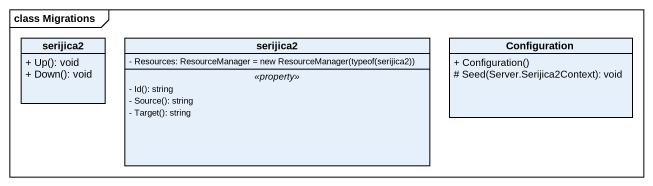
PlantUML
@startuml
mainframe class Migrations
hide circle
hide empty members
skinparam classAttributeIconSize 0
class serijica2 {
  + Up(): void
  + Down(): void
}
class "serijica2" as serijica2_2 {
  {field} - Resources: ResourceManager = new ResourceManager(typeof(serijica2))
  .. <<property>> ..
  - Id(): string
  - Source(): string
  - Target(): string
}
class Configuration {
  + Configuration()
  # Seed(Server.Serijica2Context): void
}
@enduml
